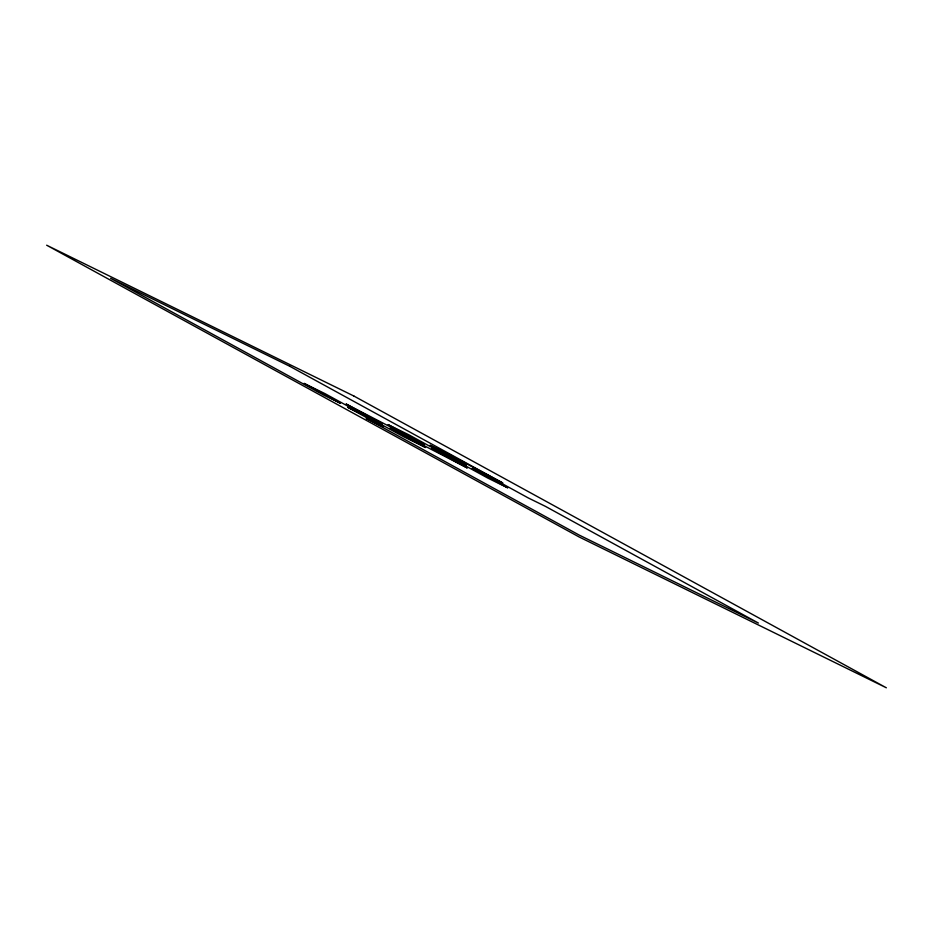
<?xml version="1.0" encoding="UTF-8"?>
<svg xmlns="http://www.w3.org/2000/svg" width="933" height="933" viewBox="0 0 933 933"><rect width="100%" height="100%" fill="white"/><g stroke="black" fill="none" stroke-linecap="round" stroke-linejoin="round"><path stroke-width="1.4" d="M353.899 396.047L46.65 245.204L579.101 536.953L886.35 687.796L353.899 396.047M289.848 366.319L110.619 278.326L323.599 395.032L340.452 403.301L304.065 383.37L325.057 393.668L361.444 413.611L382.437 423.92L346.05 403.977L424.433 444.528L388.046 424.597L409.039 434.906L445.426 454.837L466.418 465.147L430.043 445.216L451.036 455.514L502.829 483.026L289.848 366.319M368.29 417.378L347.799 407.313L383.3 426.766L366.191 418.369L579.171 535.064L758.401 623.057L545.42 506.362L528.218 497.919L492.729 478.466L472.238 468.413L507.739 487.854L487.761 478.058L452.272 458.604L431.781 448.551L467.281 467.993L390.052 428.06L425.553 447.502L403.779 436.819L368.29 417.378"/></g></svg>
